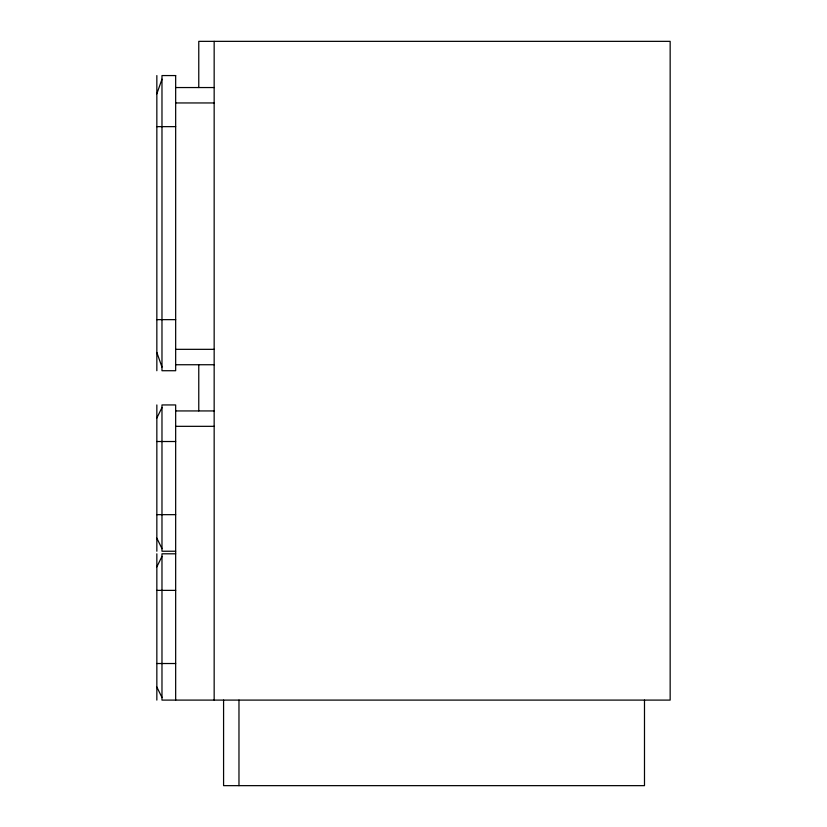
<?xml version="1.0" encoding="UTF-8"?>
<svg xmlns="http://www.w3.org/2000/svg" width="827" height="827" viewBox="0 0 827 827"><rect width="100%" height="100%" fill="white"/><g stroke="black" fill="none" stroke-linecap="round" stroke-linejoin="round"><path stroke-width="1.24" d="M156.841 93.813L161.978 79.216M156.841 418.007L161.978 407.556M156.841 566.867L161.978 556.416M175.665 87.548L214.162 87.548M175.665 102.951L214.162 102.951M156.841 126.645L175.665 126.645M156.841 319.646L175.665 319.646M175.665 349.335L214.162 349.335M175.665 364.738L214.162 364.738M175.665 410.936L214.162 410.936M175.665 426.329L214.162 426.329M156.841 441.515L175.665 441.515M156.841 514.663L175.665 514.663M175.665 551.237L161.978 551.237L161.978 404.941L175.665 404.941L175.665 700.097M175.665 553.801L161.978 553.801L161.978 700.097L670.159 700.097L670.159 41.35L198.769 41.35L198.769 87.548M156.841 590.375L175.665 590.375M156.841 663.523L175.665 663.523M156.841 538.181L161.978 548.621M156.841 687.041L161.978 697.481M156.841 352.488L161.978 367.074M644.491 700.097L644.491 785.65L223.579 785.65L223.579 700.097M238.972 700.097L238.972 785.65M214.162 41.35L214.162 700.097M198.769 364.738L198.769 410.936M156.841 75.567L156.841 370.723M156.841 404.941L156.841 551.237M156.841 553.801L156.841 700.097M175.665 75.567L161.978 75.567L161.978 370.723L175.665 370.723L175.665 75.567"/></g></svg>
